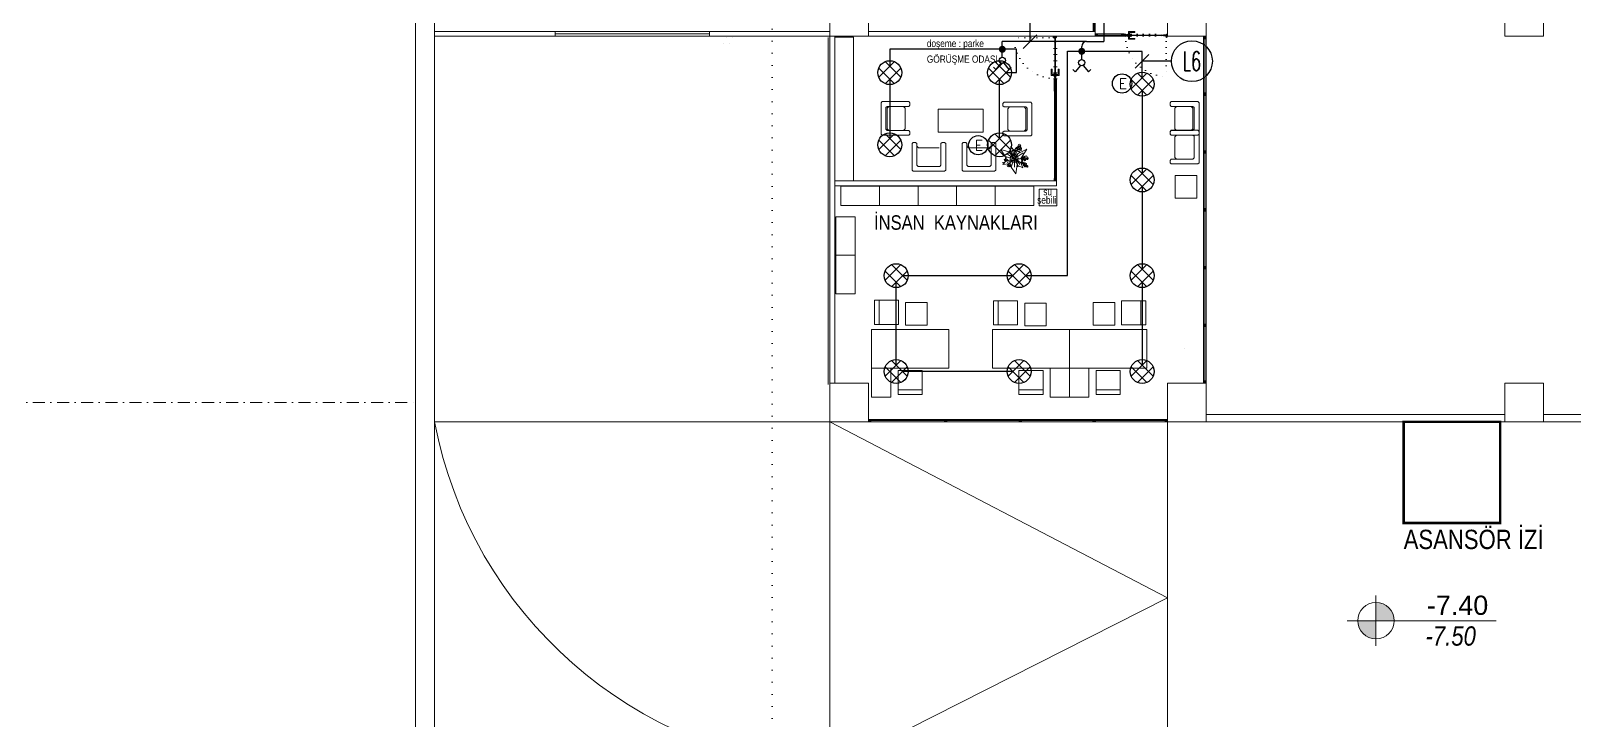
# Model space of a CAD drawing. Header units: metres. Extents: x -13316 to 152404, y -3899 to 30226.
# Drawn here: x 83522 to 86722, y 503 to 1931 of the extents above; entities that cross this region are included whole.
import ezdxf
from ezdxf.enums import TextEntityAlignment as Align

# ---------------------------------------------------------------- set-up
doc = ezdxf.new("R2010")
doc.units = ezdxf.units.M
doc.header["$LTSCALE"] = 100
doc.header["$MEASUREMENT"] = 0
doc.header["$PDMODE"] = 1
for name, pattern in [('DASHDOT', [1, 0.5, -0.25, 0, -0.25]), ('DASHDOT2', [0.5, 0.25, -0.125, 0, -0.125]), ('DOT2', [0.125, 0, -0.125]), ('DOT5', [0.75, 0, -0.75])]:
    doc.linetypes.add(name, pattern=pattern)
doc.layers.get('0').update_dxf_attribs({"color": 9, "lineweight": 9})
for name, color, linetype, lineweight in [('0 @ 1', 9, 'Continuous', 9), ('00', 9, 'Continuous', 9), ('01', 9, 'Continuous', 9), ('05', 9, 'Continuous', 9), ('06C', 9, 'Continuous', 9), ('06D', 9, 'Continuous', 9), ('07K', 9, 'Continuous', 9), ('10', 9, 'Continuous', 9), ('15', 9, 'Continuous', 9), ('20', 9, 'DOT2', 9), ('21', 9, 'Continuous', 9), ('21_mahal200', 9, 'Continuous', 9), ('24', 9, 'DASHDOT2', 9), ('E-2x26W GÖMME PL COMPACT FLUORESAN ARMATÜR', 7, 'Continuous', 30), ('E-ACİL AYDINLATMA KİTİ', 7, 'Continuous', 30), ('E-KABLO', 7, 'Continuous', 30), ('E-KOMÜTATÖR ANAHTAR', 7, 'Continuous', 30), ('E-LINYE', 7, 'Continuous', 30), ('KLNTR', 8, 'Continuous', 9)]:
    doc.layers.add(name, color=color, linetype=linetype, lineweight=lineweight)
doc.styles.add('Arial', font='arial.ttf', dxfattribs={"height": 2.5})
doc.styles.add('E-YAZI', font='txttw.shx')
doc.styles.add('MuuM_TEXT-ITALIC', font='ARIALNI.TTF')
doc.styles.add('MuuM_TEXT-STANDART', font='ARIALN.TTF')
pattern_1 = [(225, (-604.72494, -2171.82614), (-0.0883883476, 0.0883883476), []), (135, (-604.72494, -2171.82614), (0.0883883476, 0.0883883476), [])]

# ---------------------------------------------------------------- blocks, each defined once
blk = doc.blocks.new('100_2x26W GÖMME PL COMPACT FLUORESAN ARMATÜR')
at = {"layer": 'E-2x26W GÖMME PL COMPACT FLUORESAN ARMATÜR', "color": 7}
for p, q in [((-1.43, -0.6), (0.6, 1.43)), ((-1.43, 0.6), (0.6, -1.43)), ((-0.6, 1.43), (1.43, -0.6)), ((-0.6, -1.43), (1.43, 0.6))]:
    blk.add_line(p, q, dxfattribs=at)
at = {"layer": 'E-2x26W GÖMME PL COMPACT FLUORESAN ARMATÜR', "color": 4}
blk.add_circle((0, 0), 1.55, dxfattribs=at)
blk = doc.blocks.new('100_ACİL AYDINLATMA KİTİ')
at = {"layer": 'E-ACİL AYDINLATMA KİTİ', "color": 3}
blk.add_circle((0, 0), 1.25, dxfattribs=at)
at = {"layer": 'E-ACİL AYDINLATMA KİTİ', "color": 3, "style": 'E-YAZI'}
blk.add_text('E', height=1.34, dxfattribs=at).set_placement((-0.45, -0.69))
blk = doc.blocks.new('100_KOMÜTATÖR ANAHTAR')
at = {"layer": 'E-KOMÜTATÖR ANAHTAR', "color": 4}
for p, q in [((-1.7, 5.22), (-2.33, 4.62)), ((-0.37, 3.56), (-1.7, 5.22)), ((0.37, 3.56), (1.7, 5.22)), ((1.7, 5.22), (2.33, 4.62)), ((0, 2.05), (0, 0))]:
    blk.add_line(p, q, dxfattribs=at)
blk.add_circle((0, 2.86), 0.81, dxfattribs=at)
blk = doc.blocks.new('p-akslar_yeni')
at = {"layer": '24'}
blk.add_lwpolyline([(2164.8, -7735), (6415, -7735)], dxfattribs=at)
blk = doc.blocks.new('p-kolon_80x80')
blk.add_lwpolyline([(-40, -40), (40, -40), (40, 40), (-40, 40)], close=True)
blk = doc.blocks.new('1.Bod.Ara.Sitatik Elk')
at = {"layer": '01'}
blk.add_lwpolyline([(40, -8750), (0, -8750), (0, -2950), (40, -2950), (40, -8710), (40, -8710)], close=True, dxfattribs=at)
for p in [(900, -6990), (1600, -6990), (2300, -6990), (900, -7790), (1600, -7790), (2300, -7790)]:
    blk.add_blockref('p-kolon_80x80', p, dxfattribs=at)
blk = doc.blocks.new('prf-10x10')
blk.add_lwpolyline([(-5, -5), (5, -5), (5, 5), (-5, 5)], close=True)
at = {"color": 255}
blk.add_solid([(-5, -5), (5, -5), (-5, 5), (5, 5)], dxfattribs=at)
at = {"layer": '10'}
blk.add_point((0, 0), dxfattribs=at)
blk = doc.blocks.new('0_elevationtarget-p-bk')
h = blk.add_hatch(color=250)
h.paths.add_polyline_path([(1.88, 0, 0.414214), (0, 1.88), (0, 0)])
h.paths.add_polyline_path([(0, 0), (-1.88, 0, 0.414214), (0, -1.88)])
blk.add_line((0, -2.62), (0, 2.62))
blk.add_lwpolyline([(12.45, 0), (-3, 0)])
blk.add_circle((0, 0), 1.88)
at = {"style": 'Arial'}
blk.add_attdef('BITMISKOT', text='', height=2, dxfattribs=at).set_placement((4.5, 0), align=Align.BOTTOM_LEFT)
at = {"style": 'MuuM_TEXT-ITALIC'}
blk.add_attdef('FINISHINGFLOORLEVEL', text='', height=2, dxfattribs=at).set_placement((4.5, -0.59), align=Align.TOP_LEFT)
blk = doc.blocks.new('p-strahle-alüminyumdoğramaprofili')
at = {"layer": '10'}
h = blk.add_hatch(dxfattribs=at)
h.set_pattern_fill('NET', color=256, angle=315, style=0)
h.set_pattern_definition(pattern_1)
h.paths.add_polyline_path([(-4.6, 2.6), (-4.7, 2.6), (-4.7, 2.8), (-4.7, 2.8), (-4.7, 2.8), (-4.7, 2.9), (-5, 2.9), (-5, 2.8), (-4.9, 2.8), (-5, 2.6), (-5.1, 2.7), (-5.2, 2.3), (-5.1, 2.3), (-5.1, 2.3), (-5, 2.5, 0.2599), (-4.9, 2.3), (-4.7, 2.3, 0.382682)])
h.paths.add_polyline_path([(-4.9, 2.5), (-4.7, 2.5, -2.16717)], flags=16)
h = blk.add_hatch(dxfattribs=at)
h.set_pattern_fill('NET', color=256, angle=315, style=0)
h.set_pattern_definition(pattern_1)
h.paths.add_polyline_path([(-4.6, 0.9), (-4.7, 0.9), (-4.7, 0.8), (-4.7, 0.7), (-4.7, 0.7), (-4.7, 0.6), (-5, 0.6), (-5, 0.7), (-4.9, 0.7), (-5, 0.9), (-5.1, 0.9), (-5.2, 1.2), (-5.1, 1.2), (-5.1, 1.2), (-5, 1, -0.2599), (-4.9, 1.2), (-4.7, 1.2, -0.382682)])
h.paths.add_polyline_path([(-4.9, 1), (-4.7, 1, 2.16717)], flags=16)
h = blk.add_hatch(dxfattribs=at)
h.set_pattern_fill('NET', color=256, angle=315, style=0)
h.set_pattern_definition([(225, (-608.45214, -2173.53612), (-0.0883883476, 0.0883883476), []), (135, (-608.45214, -2173.53612), (0.0883883476, 0.0883883476), [])])
h.paths.add_polyline_path([(-3.5, 2.3), (-3.5, 2.6), (-4.5, 2.6), (-4.5, 2.3)])
h = blk.add_hatch(dxfattribs=at)
h.set_pattern_fill('NET', color=256, angle=315, style=0)
h.set_pattern_definition([(225, (-608.45214, -2180.04526), (-0.0883883476, 0.0883883476), []), (135, (-608.45214, -2180.04526), (0.0883883476, 0.0883883476), [])])
h.paths.add_polyline_path([(-3.5, 0.9), (-3.5, 1.2), (-4.5, 1.2), (-4.5, 0.9)])
h = blk.add_hatch(dxfattribs=at)
h.set_pattern_fill('NET', color=256, angle=315, style=0)
h.set_pattern_definition([(225, (-629.50454, -2177.58922), (-0.0883883476, 0.0883883476), []), (135, (-629.50454, -2177.58922), (0.0883883476, 0.0883883476), [])])
h.paths.add_polyline_path([(0, 0.7), (0, 1.7), (-0.2, 1.7), (-0.2, 0.7)])
for points in [[(-5.1, 2.7), (-5.2, 2.3)], [(-5.1, 0.9), (-5.2, 1.2)], [(-4.9, 3.6), (-4.9, 3.2), (-4.6, 3.2), (-4.6, 2.9), (-4.5, 2.9), (-4.6, 2.6), (-4.7, 2.6), (-4.7, 2.8), (-4.7, 2.8), (-4.7, 2.8), (-4.7, 3), (-5, 3), (-5, 2.8), (-4.9, 2.8), (-5, 2.6), (-5.1, 2.7), (-5.1, 3.8), (-0.1, 3.8)], [(-5, 2.5), (-5.1, 2.3), (-5.1, 2.3)], [(-5, 1), (-5.1, 1.2), (-5.1, 1.2)], [(-4.7, 2.9), (-5, 2.9)], [(-4.7, 0.6), (-5, 0.6)], [(-2.8, 0.2), (-2.7, 0.2), (-2.7, 0), (-4.9, 0), (-4.9, 0.2), (-4.6, 0.2), (-4.6, 0.7), (-2.7, 0.7)], [(-4.5, 2.9), (-4.5, 2.9), (-4.5, 2.3)], [(-4.5, 0.9), (-4.5, 0.9), (-4.5, 1.3)], [(-3.5, 2.3), (-3.5, 2.6)], [(-3.5, 1.3), (-3.5, 0.9)], [(-2.1, 0.9), (-2.1, 2.6)], [(-0.2, 0.7), (0, 0.7), (0, 1.7)], [(-0.2, 1.7), (0, 1.7)]]:
    blk.add_lwpolyline(points, dxfattribs=at)
for points in [[(-0.2, 2.7), (-0.2, 2.2), (0, 2.2), (0, 2.1), (-0.2, 2.1), (-0.2, 0.4), (0, 0.4), (0, 0), (-0.1, 0), (-0.1, -0.2), (-5.1, -0.2), (-5.1, 0.9), (-5, 0.9), (-4.9, 0.7), (-5, 0.7), (-5, 0.3), (-4.7, 0.3), (-4.7, 0.9), (-4.6, 0.9), (-4.5, 0.9), (-1.3, 0.9), (-1.2, 1.2), (-0.9, 1.2), (-0.9, 0.6), (-0.6, 0.6), (-0.6, 2.7)], [(-2, 0.8), (-1.4, 0.8), (-1.4, 0.1), (-1.3, 0), (-1.3, 0), (-2.1, 0), (-2.1, 0.1), (-2, 0.2)]]:
    blk.add_lwpolyline(points, close=True, dxfattribs=at)
for points in [[(-0.6, 3.3), (-0.6, 3.6), (-4.9, 3.6), (-4.9, 3.6, 0.561743), (-5, 3.7, 0.595966), (-4.9, 3.6, -2.204878)], [(-4.7, 2.5), (-4.9, 2.5, 1)], [(-4.7, 1), (-4.9, 1, -1)], [(-4.6, 2.9), (-4.5, 3.4, -0.833203), (-4.2, 3.4, -0.447088)], [(-4.5, 2.6), (-1.2, 2.6, -0.414214), (-0.9, 2.2), (-0.9, 1.2)], [(-4.2, 3.4), (-4.2, 3, 0.414214), (-4.1, 2.9), (-0.8, 2.9), (-0.8, 3.6)], [(-2.7, 0.7), (-2.7, 0.3), (-2.8, 0.3, 1), (-2.8, 0.2, -1)], [(-0.1, 3.8), (-0.1, 3.6), (-0.5, 3.6), (-0.5, 3.1, -1), (-0.7, 3.1)], [(-0.7, 3.1, -0.305404), (-0.6, 3.3, -5.773092)]]:
    blk.add_lwpolyline(points, format="xyb", dxfattribs=at)
for centre, radius, start, end in [((-4.7, 2.5), 0.253, 168.6676, 234.1258), ((-4.7, 1.1), 0.253, 125.8742, 191.3324), ((-4.8, 2.4), 0.125, 139.5402, 40.4598), ((-4.8, 1.1), 0.125, 319.5402, 220.4598), ((-4.8, 2.5), 0.273, 305.9738, 36.4289), ((-4.8, 1), 0.273, 323.5711, 54.0262)]:
    blk.add_arc(centre, radius, start, end, dxfattribs=at)
blk = doc.blocks.new('*U737')
at = {"layer": '06D'}
for points in [[(5, 4), (535, 4)], [(5, 0), (535, 0)]]:
    blk.add_lwpolyline(points, dxfattribs=at)
at = {"layer": '15'}
for points in [[(2, 2.5), (538, 2.5)], [(538, 1.5), (2, 1.5)]]:
    blk.add_lwpolyline(points, dxfattribs=at)
at = {"layer": '0 @ 1', "linetype": 'Continuous', "xscale": -1}
blk.add_blockref('p-strahle-alüminyumdoğramaprofili', (-0.1, 0.2), dxfattribs=at)
at = {"layer": '0 @ 1', "linetype": 'Continuous'}
blk.add_blockref('p-strahle-alüminyumdoğramaprofili', (540.1, 0.2), dxfattribs=at)
blk = doc.blocks.new('g-kapı kolu-p')
for points in [[(-5, 0.5), (5, 0.5), (5, 1.5), (-5, 1.5)], [(-2.7, 1.5), (2.7, 1.5), (2.7, 2.4), (-2.7, 2.4)], [(-5, -1.5), (5, -1.5), (5, -0.5), (-5, -0.5)], [(-2.7, -1.5), (2.7, -1.5), (2.7, -2.4), (-2.7, -2.4)]]:
    blk.add_lwpolyline(points, close=True)
for points in [[(11.8, 8.2), (-1, 8.2), (-1, 2.4), (0.9, 2.4), (0.9, 6.3), (11.8, 6.3), (11.8, 8.2)], [(11.8, -8.2), (-1, -8.2), (-1, -2.4), (0.9, -2.4), (0.9, -6.3), (11.8, -6.3), (11.8, -8.2)]]:
    blk.add_lwpolyline(points)
blk = doc.blocks.new('k-cambölme-kapı-p')
at = {"layer": '10'}
h = blk.add_hatch(dxfattribs=at)
h.set_pattern_fill('NET', color=256, angle=135, style=0)
h.set_pattern_definition([(135, (3753.7029, 560.85184), (-0.0883883476, -0.0883883476), []), (225, (3753.7029, 560.85184), (0.0883883476, -0.0883883476), [])])
h.paths.add_polyline_path([(2.1, -0.1), (2.1, 0), (2.1, 0), (2, 0.1), (2, 0.1), (2, 0.1), (2, 0.1), (2, -0.3), (1.9, -0.3), (1.9, -0.4), (1.9, -0.5), (1.7, -0.5), (1.8, -0.3), (1.7, -0.3), (1.5, -0.5), (1.4, -0.5), (1.6, -0.3), (1.6, -0.3), (1.5, -0.3), (1.3, -0.4), (1.3, -0.4), (1.3, -0.5), (1.3, -0.5), (1.3, -0.6), (1.3, -0.3), (1.3, -0.3), (1.2, -0.3), (1.2, -0.5), (1.2, -0.6), (1.2, -0.6), (1.3, -0.6), (3.5, -0.6), (3.5, -0.6), (3.4, -0.4), (3.4, -0.3), (3.4, -0.2), (3.4, -0.2), (3.4, -0.2), (2.7, -0.2), (2.7, -0.2), (2.9, -0.2, -1), (2.9, -0.2)])
h.paths.add_polyline_path([(2, -0.2), (2.1, -0.2), (2.1, -0.2), (2.1, -0.2), (2.1, -0.3), (2.9, -0.3), (2.9, -0.3), (2.6, -0.3), (2.5, -0.3), (2.5, -0.3), (2.5, -0.3), (2.5, -0.3), (2.5, -0.3), (2.4, -0.3), (2.4, -0.3), (2.1, -0.3), (2, -0.1), (2, -0.1), (2, -0.1)], flags=16)
h.paths.add_polyline_path([(2.4, -0.3), (2.5, -0.5), (2.1, -0.5), (2.1, -0.3)], flags=16)
h.paths.add_polyline_path([(2.6, -0.3), (2.9, -0.3), (2.9, -0.3), (3.3, -0.3, 0.166992), (3.3, -0.5), (2.7, -0.5), (2.6, -0.4)], flags=16)
h.paths.add_polyline_path([(3, -0.2), (3, -0.2), (3.3, -0.2, 0.10606), (3.3, -0.3), (3, -0.3)], flags=16)
h = blk.add_hatch(dxfattribs=at)
h.set_pattern_fill('NET', color=256, angle=135, style=0)
h.set_pattern_definition([(45, (474.94443, 2280.71206), (0.0883883476, -0.0883883476), []), (315, (474.94443, 2280.71206), (-0.0883883476, -0.0883883476), [])])
h.paths.add_polyline_path([(87.3, -0.2), (87.3, -0.2), (87.1, -0.2, 1), (87.1, -0.2), (87.9, -0.2), (87.9, 0), (87.9, 0), (88, 0.1), (88, 0.1), (88, 0.1), (88, -0.3), (88.1, -0.3), (88.1, -0.4), (88.1, -0.5), (88.3, -0.5), (88.2, -0.3), (88.3, -0.3), (88.5, -0.5), (88.6, -0.5), (88.4, -0.3), (88.4, -0.3), (88.5, -0.3), (88.7, -0.4), (88.7, -0.4), (88.7, -0.5), (88.7, -0.5), (88.7, -0.6), (88.7, -0.3), (88.7, -0.3), (88.8, -0.3), (88.8, -0.5), (88.8, -0.6), (88.8, -0.6), (88.7, -0.6), (86.5, -0.6), (86.5, -0.6), (86.6, -0.4), (86.6, -0.3), (86.6, -0.2), (86.6, -0.2), (86.6, -0.2)])
h.paths.add_polyline_path([(87.3, -0.5), (87.4, -0.4), (87.4, -0.3), (87.1, -0.3), (87.1, -0.3), (87, -0.3), (87, -0.3), (87, -0.2), (87, -0.2), (86.7, -0.2, -0.292264), (86.7, -0.5)], flags=16)
h.paths.add_polyline_path([(87.5, -0.5), (87.6, -0.5), (87.5, -0.4)], flags=16)
h.paths.add_polyline_path([(87.6, -0.4), (87.7, -0.5), (87.9, -0.5), (87.9, -0.3), (87.6, -0.3)], flags=16)
h.paths.add_polyline_path([(87.6, -0.5), (87.7, -0.6), (87.7, -0.5)], flags=16)
for points in [[(2, -0.3), (2, 2.1), (2.1, 2.1), (2.1, 2.3, 0.414214), (1.9, 2.4), (0.1, 2.4, 0.414214), (0, 2.4), (0, -2.4, 0.414214), (0.1, -2.4), (2.1, -2.4), (2.1, -2.3), (2.1, -2.2), (2.1, -2.2), (2.1, -2.2), (2.1, -2.2), (2.1, -2.2), (2.1, -0.9)], [(88, -0.3), (88, 2.1), (87.9, 2.1), (87.9, 2.3, -0.414214), (88.1, 2.4), (89.9, 2.4, -0.414214), (90, 2.4), (90, -2.4, -0.414214), (89.9, -2.4), (87.9, -2.4), (87.9, -2.3), (87.9, -2.2), (87.9, -2.2), (87.9, -2.2), (87.9, -2.2), (87.9, -2.2), (87.9, -0.9)], [(1.5, -0.3), (1.3, -0.4), (1.3, -0.4), (1.3, -0.5), (1.3, -0.5), (1.3, -0.6), (1.3, -0.3), (1.3, -0.3), (1.2, -0.3), (1.2, -0.5), (1.2, -0.6), (1.2, -0.6), (1.3, -0.6), (3.5, -0.6), (3.5, -0.6), (3.4, -0.4), (3.4, -0.3), (3.4, -0.2), (3.4, -0.2), (3.4, -0.2), (2.7, -0.2), (2.7, -0.2), (2.9, -0.2, -1), (2.9, -0.2, -1)], [(88.5, -0.3), (88.7, -0.4), (88.7, -0.4), (88.7, -0.5), (88.7, -0.5), (88.7, -0.6), (88.7, -0.3), (88.7, -0.3), (88.8, -0.3), (88.8, -0.5), (88.8, -0.6), (88.8, -0.6), (88.7, -0.6), (86.5, -0.6), (86.5, -0.6), (86.6, -0.4), (86.6, -0.3), (86.6, -0.2), (86.6, -0.2), (86.6, -0.2), (87.3, -0.2), (87.3, -0.2), (87.1, -0.2, 1), (87.1, -0.2, 1)], [(86.7, -0.5), (87.3, -0.5), (87.4, -0.4), (87.4, -0.3), (87.1, -0.3), (87.1, -0.3), (87, -0.3), (87, -0.3), (87, -0.2), (87, -0.2), (86.7, -0.2, 1)]]:
    blk.add_lwpolyline(points, format="xyb", dxfattribs=at)
at = {"layer": '10', "linetype": 'DASHDOT', "ltscale": 0.05}
for points in [[(3.2, 3.6), (0.2, 3.6)], [(1.7, 2.1), (1.7, 4.9)], [(6.1, 1.4), (6.1, -0.5)]]:
    blk.add_lwpolyline(points, dxfattribs=at)
at = {"layer": '10'}
for points in [[(1.8, 2.3), (0.2, 2.3), (0.2, 2), (0.4, 2), (0.4, 1.9), (0.2, 1.9), (0.2, 1.2), (0.4, 1.2), (0.4, -0.4), (0.2, -0.4), (0.2, -1.2), (0.4, -1.2), (0.4, -1.4), (0.2, -1.4), (0.2, -2.2), (1.8, -2.2), (1.8, -1.7), (1.6, -1.7), (1.6, -1.6), (1.8, -1.6), (1.8, -1.4), (1.6, -1.4), (1.6, -1.2), (1.7, -1.2), (1.7, -0.8), (1.1, -0.8), (1.1, -0.1), (1.5, -0.1), (1.5, 1.9), (1.6, 2), (1.8, 2), (1.8, 2.3)], [(0.7, 3.6), (0.7, 2.4)], [(0.7, 2.3), (0.7, -0.2), (1.1, -0.2)], [(1.1, 2.4), (1.1, 2.9)], [(1.1, -0.1), (1.1, 2.3)], [(1.5, 1.9), (1.1, 1.9)], [(1.2, 1.9), (1.2, -0.1)], [(2.9, -0.2), (2.1, -0.1), (2.1, 0), (2.1, 0), (2, 0.1), (2, 0.1), (2, 0.1), (2, 0.1)], [(3.8, 0.9), (2.6, 3.2)], [(4.1, 1.3), (2.7, 4)], [(8.1, 0.9), (8.1, 1.3), (4.1, 1.3)], [(5.3, 0.9), (5.3, -0.2)], [(5.5, 1.3), (5.8, 1), (5.8, 0.9)], [(5.6, 0.9), (5.6, -0.2)], [(6.8, 1.3), (6.5, 1), (6.5, 0.9)], [(6.7, 0.9), (6.7, -0.2)], [(7, 0.9), (7, -0.2)], [(87.1, -0.2), (87.9, -0.2), (87.9, 0), (87.9, 0), (88, 0.1), (88, 0.1), (88, 0.1)], [(88.2, 2.3), (89.8, 2.3), (89.8, 2), (89.6, 2), (89.6, 1.9), (89.8, 1.9), (89.8, 1.2), (89.6, 1.2), (89.6, -0.4), (89.8, -0.4), (89.8, -1.2), (89.6, -1.2), (89.6, -1.4), (89.8, -1.4), (89.8, -2.2), (88.2, -2.2), (88.2, -1.7), (88.4, -1.7), (88.4, -1.6), (88.2, -1.6), (88.2, -1.4), (88.4, -1.4), (88.4, -1.2), (88.3, -1.2), (88.3, -0.8), (88.9, -0.8), (88.9, -0.1), (88.5, -0.1), (88.5, 1.9), (88.4, 2), (88.2, 2), (88.2, 2.3)], [(2.1, -0.9), (3.6, -0.9), (3.6, -0.6), (1.2, -0.6), (1.2, -0.3), (2, -0.3)], [(1.6, -0.3), (1.6, -0.3), (1.4, -0.5), (1.5, -0.5), (1.7, -0.3)], [(1.8, -0.3), (1.7, -0.5), (1.9, -0.5), (1.9, -0.4), (1.9, -0.3)], [(3.3, -0.5), (2.7, -0.5), (2.6, -0.4), (2.6, -0.3), (2.9, -0.3), (2.9, -0.3)], [(3.3, -0.3), (3.3, -0.3), (2.9, -0.3)], [(3, -0.3), (3, -0.2), (3, -0.2), (3.3, -0.2)], [(3, -0.3), (3.3, -0.3), (3.3, -0.3)], [(4.1, -0.2), (4.1, -0.5), (8.1, -0.5)], [(8.1, -0.5), (8.1, -0.2)], [(87.9, -0.9), (86.4, -0.9), (86.4, -0.6), (88.8, -0.6), (88.8, -0.3), (88, -0.3)], [(87.6, -0.5), (87.5, -0.4), (87.5, -0.5), (87.6, -0.5)], [(88.2, -0.3), (88.3, -0.5), (88.1, -0.5), (88.1, -0.4), (88.1, -0.3)], [(88.4, -0.3), (88.4, -0.3), (88.6, -0.5), (88.5, -0.5), (88.3, -0.3)]]:
    blk.add_lwpolyline(points, dxfattribs=at)
for points in [[(2, -0.1), (2, -0.1), (2, -0.2), (2.1, -0.2), (2.1, -0.2), (2.1, -0.2), (2.1, -0.3), (2.9, -0.3), (2.9, -0.3), (2.6, -0.3), (2.5, -0.3), (2.5, -0.3), (2.5, -0.3), (2.5, -0.3), (2.5, -0.3), (2.4, -0.3), (2.4, -0.3), (2.1, -0.3), (2, -0.1)], [(2.1, -0.5), (2.1, -0.3), (2.4, -0.3), (2.5, -0.5), (2.5, -0.5)], [(87.9, -0.5), (87.9, -0.3), (87.6, -0.3), (87.6, -0.4), (87.7, -0.5)], [(87.6, -0.5), (87.7, -0.5), (87.7, -0.6)]]:
    blk.add_lwpolyline(points, close=True, dxfattribs=at)
blk.add_circle((1.7, 3.7), 1.02, dxfattribs=at)
for centre, start, end in [((3.6, -0.4), 148.8979, 173.1144), ((3.6, -0.4), 176.143, 214.0649), ((86.4, -0.4), 325.9351, 31.1021)]:
    blk.add_arc(centre, 0.322, start, end, dxfattribs=at)
at = {"layer": '15', "linetype": 'DOT2'}
blk.add_lwpolyline([(2.5, 0.4), (2.5, 85.4)], dxfattribs=at)
at = {"layer": '15'}
blk.add_lwpolyline([(2.6, 0.9), (87.4, 0.9), (87.5, 0.8), (87.5, -0.1), (87.4, -0.2), (2.6, -0.2), (2.6, -0.2), (2.5, -0.1), (2.5, 0.8), (2.6, 0.9)], dxfattribs=at)
at = {"layer": '15', "linetype": 'DOT2'}
blk.add_arc((2.5, 0.4), 85, 0, 90, dxfattribs=at)
at = {"layer": '20'}
for p, q in [((87.9, 2.4), (2.1, 2.4)), ((87.9, 2.1), (2.1, 2.1)), ((87.9, -2.2), (2.1, -2.2)), ((87.9, -2.4), (2.1, -2.4))]:
    blk.add_line(p, q, dxfattribs=at)
at = {"layer": '06C', "xscale": -1}
blk.add_blockref('g-kapı kolu-p', (79.6, 0.4), dxfattribs=at)
blk = doc.blocks.new('p-dog-ser-720')
at = {"layer": '06D'}
for points in [[(0, 0), (0, 715)], [(5, 0), (5, 715)]]:
    blk.add_lwpolyline(points, dxfattribs=at)
at = {"layer": '15'}
blk.add_lwpolyline([(2.5, 0), (2.5, 715)], dxfattribs=at)
at = {"layer": '10', "xscale": 0.5, "yscale": 0.5, "rotation": 180}
for p in [(2.5, 717.5), (2.5, 600), (2.5, 480), (2.5, 360), (2.5, 240), (2.5, 120), (2.5, 2.5)]:
    blk.add_blockref('prf-10x10', p, dxfattribs=at)
blk = doc.blocks.new('p-sandalye-03')
for points in [[(-5, -25.1), (-5, 24.9), (-55, 24.9), (-55, -25.1), (-5, -25.1)], [(-55, 24.9), (-45, 24.9), (-45, -25.1), (-55, -25.1)]]:
    blk.add_lwpolyline(points)
blk.add_point((0, -0.1))
blk = doc.blocks.new('m-calisma unitesi 02')
at = {"ltscale": 0.5}
blk.add_lwpolyline([(-160, 140), (-160, 80), (-120, 80), (-120, 140)], close=True, dxfattribs=at)
blk.add_lwpolyline([(0, 80), (0, 0), (-160, 0), (-160, 80)], close=True)
at = {"linetype": 'DOT5'}
blk.add_lwpolyline([(-160, 80), (-160, 80)], dxfattribs=at)
at = {"rotation": 270}
blk.add_blockref('p-sandalye-03', (-80, 80), dxfattribs=at)
blk = doc.blocks.new('gr-p-birim')
blk.add_lwpolyline([(-0.5, -0.5), (0.5, -0.5), (0.5, 0.5), (-0.5, 0.5)], close=True)
blk = doc.blocks.new('1.Bod.Ara.Mimari Elk')
at = {"color": 2}
blk.add_line((290, -7030), (290, -7020), dxfattribs=at)
at = {"color": 4}
for p, q in [((610, -7025), (290, -7025)), ((610, -7030), (610, -7020))]:
    blk.add_line(p, q, dxfattribs=at)
for p, q in [((1415, -7025), (1410, -7025)), ((1410, -7030), (1415, -7030)), ((1415, -7030), (1415, -7025)), ((1469.92, -7025), (1464.92, -7025)), ((1464.92, -7025), (1464.92, -7030)), ((1464.92, -7030), (1469.92, -7030)), ((1324.86, -7120.56), (1324.86, -7125.56)), ((1329.86, -7125.56), (1329.86, -7120.56)), ((1330, -7152.46), (1330, -7147.46)), ((1330, -7147.5), (1330, -7152.5)), ((1330, -7325.02), (1325, -7325.02)), ((1325, -7325.02), (1325, -7330.02)), ((1330, -7330.02), (1330, -7325.02)), ((1325, -7330.02), (1330, -7330.02)), ((877.19, -7830), (40, -7830))]:
    blk.add_line(p, q)
for points in [[(870, -7031.51), (908.7, -7031.51), (908.7, -7330.02), (870, -7330.02)], [(1576.36, -7319.02), (1621.22, -7319.02), (1621.22, -7365.98), (1576.36, -7365.98)], [(1293.95, -7347.24), (1330.28, -7347.24), (1330.28, -7381.69), (1293.95, -7381.69)], [(1017.02, -7582.7), (1061.88, -7582.7), (1061.88, -7629.65), (1017.02, -7629.65)], [(1263.88, -7583.76), (1308.74, -7583.76), (1308.74, -7630.72), (1263.88, -7630.72)], [(1405.93, -7582.7), (1450.79, -7582.7), (1450.79, -7629.65), (1405.93, -7629.65)]]:
    blk.add_lwpolyline(points, close=True)
at = {"linetype": 'DOT5'}
blk.add_lwpolyline([(1595.41, -7677.81), (1595.41, -7677.81)], dxfattribs=at)
at = {"color": 255}
for points in [[(1415, -7030), (1415, -7025), (1410, -7030), (1410, -7025)], [(1469.92, -7030), (1469.92, -7025), (1464.92, -7030), (1464.92, -7025)], [(1329.86, -7120.56), (1324.86, -7120.56), (1329.86, -7125.56), (1324.86, -7125.56)], [(1330, -7325.02), (1325, -7325.02), (1330, -7330.02), (1325, -7330.02)]]:
    blk.add_solid(points, dxfattribs=at)
at = {"layer": '00'}
for p, q in [((860, -7020), (40, -7020)), ((860, -7030), (40, -7030)), ((646.25, -7032.5), (646.25, -7032.5)), ((658.75, -7032.5), (658.75, -7032.5)), ((860, -7750), (860, -7030)), ((860, -7030), (870, -7030)), ((870, -7030), (870, -7480)), ((640, -7045), (640, -7045)), ((652.5, -7045), (652.5, -7045)), ((870, -7330.02), (1330, -7330.02)), ((1330, -7340.02), (870, -7340.02)), ((1330, -7330.02), (1330, -7340.02)), ((870, -7480), (870, -7750)), ((870, -7750), (860, -7750))]:
    blk.add_line(p, q, dxfattribs=at)
for points in [[(940, -7030), (1410, -7030), (1410, -7020), (940, -7020)], [(1640, -7815), (2260, -7815), (2260, -7830), (1640, -7830)], [(2340, -7815), (2960, -7815), (2960, -7830), (2340, -7830)]]:
    blk.add_lwpolyline(points, close=True, dxfattribs=at)
at = {"layer": '05'}
for p, q in [((978.39, -7178.96), (981.92, -7175.43)), ((978.39, -7178.96), (978.39, -7221.89)), ((1015.89, -7178.96), (1012.35, -7175.43)), ((1015.89, -7178.96), (1015.89, -7221.89)), ((1228.82, -7180.22), (1232.36, -7176.68)), ((1228.82, -7180.22), (1228.82, -7223.15)), ((1266.32, -7180.22), (1262.79, -7176.68)), ((1266.32, -7180.22), (1266.32, -7223.15)), ((1575.52, -7178.96), (1579.05, -7175.43)), ((1575.52, -7178.96), (1575.52, -7221.89)), ((1613.02, -7178.96), (1609.48, -7175.43)), ((1613.02, -7178.96), (1613.02, -7221.89)), ((978.39, -7221.89), (981.92, -7225.43)), ((1015.89, -7221.89), (1012.35, -7225.43)), ((1228.82, -7223.15), (1232.36, -7226.68)), ((1266.32, -7223.15), (1262.79, -7226.68)), ((1575.52, -7221.89), (1579.05, -7225.43)), ((1613.02, -7221.89), (1609.48, -7225.43)), ((1043.74, -7261.18), (1040.2, -7257.65)), ((1043.74, -7261.18), (1086.66, -7261.18)), ((1147.61, -7261.18), (1144.07, -7257.65)), ((1147.61, -7261.18), (1190.54, -7261.18)), ((1190.54, -7261.18), (1194.07, -7257.65)), ((1575.52, -7238.48), (1579.05, -7234.94)), ((1575.52, -7238.48), (1575.52, -7281.41)), ((1575.52, -7281.41), (1579.05, -7284.94))]:
    blk.add_line(p, q, dxfattribs=at)
for points in [[(1025.89, -7232.93), (1023.39, -7235.43), (968.39, -7235.43), (965.89, -7232.93), (965.89, -7167.93), (968.39, -7165.43), (1023.39, -7165.43), (1025.89, -7167.93), (1025.89, -7172.93), (1023.39, -7175.43), (978.39, -7175.43), (975.89, -7177.93), (975.89, -7222.93), (978.39, -7225.43), (1023.39, -7225.43), (1025.89, -7227.93)], [(1565.52, -7232.93), (1568.02, -7235.43), (1623.02, -7235.43), (1625.52, -7232.93), (1625.52, -7167.93), (1623.02, -7165.43), (1568.02, -7165.43), (1565.52, -7167.93), (1565.52, -7172.93), (1568.02, -7175.43), (1613.02, -7175.43), (1615.52, -7177.93), (1615.52, -7222.93), (1613.02, -7225.43), (1568.02, -7225.43), (1565.52, -7227.93)], [(1084.53, -7181.24), (1177.77, -7181.24), (1177.77, -7228.86), (1084.53, -7228.86)], [(1218.82, -7234.18), (1221.32, -7236.68), (1276.32, -7236.68), (1278.82, -7234.18), (1278.82, -7169.18), (1276.32, -7166.68), (1221.32, -7166.68), (1218.82, -7169.18), (1218.82, -7174.18), (1221.32, -7176.68), (1266.32, -7176.68), (1268.82, -7179.18), (1268.82, -7224.18), (1266.32, -7226.68), (1221.32, -7226.68), (1218.82, -7229.18)], [(1565.52, -7292.44), (1568.02, -7294.94), (1623.02, -7294.94), (1625.52, -7292.44), (1625.52, -7227.44), (1623.02, -7224.94), (1568.02, -7224.94), (1565.52, -7227.44), (1565.52, -7232.44), (1568.02, -7234.94), (1613.02, -7234.94), (1615.52, -7237.44), (1615.52, -7282.44), (1613.02, -7284.94), (1568.02, -7284.94), (1565.52, -7287.44)], [(1097.7, -7250.15), (1100.2, -7252.65), (1100.2, -7307.65), (1097.7, -7310.15), (1032.7, -7310.15), (1030.2, -7307.65), (1030.2, -7252.65), (1032.7, -7250.15), (1037.7, -7250.15), (1040.2, -7252.65), (1040.2, -7297.65), (1042.7, -7300.15), (1087.7, -7300.15), (1090.2, -7297.65), (1090.2, -7252.65), (1092.7, -7250.15)], [(1201.57, -7250.15), (1204.07, -7252.65), (1204.07, -7307.65), (1201.57, -7310.15), (1136.57, -7310.15), (1134.07, -7307.65), (1134.07, -7252.65), (1136.57, -7250.15), (1141.57, -7250.15), (1144.07, -7252.65), (1144.07, -7297.65), (1146.57, -7300.15), (1191.57, -7300.15), (1194.07, -7297.65), (1194.07, -7252.65), (1196.57, -7250.15)]]:
    blk.add_lwpolyline(points, close=True, dxfattribs=at)
at = {"layer": '06C'}
for points in [[(1410, -7825), (1560, -7825)], [(1410, -7830), (1560, -7830)]]:
    blk.add_lwpolyline(points, dxfattribs=at)
at = {"layer": '06D'}
for p, q in [((1464.92, -7025), (1415, -7025)), ((1464.92, -7030), (1415, -7030)), ((1324.86, -7125.56), (1324.86, -7143.52)), ((1329.86, -7125.56), (1329.86, -7143.52))]:
    blk.add_line(p, q, dxfattribs=at)
for points in [[(856.25, -7032.5), (856.25, -7752.5)], [(1325.86, -7131), (1325.86, -7319.64)], [(1329.86, -7131), (1329.86, -7319.65)], [(40, -7830), (877.19, -7830)], [(860, -7830), (860, -8550)], [(940, -7825), (1555, -7825)], [(940, -7830), (1555, -7830)]]:
    blk.add_lwpolyline(points, dxfattribs=at)
blk.add_lwpolyline([(940, -8550), (1560, -8550), (1560, -7830), (860, -7830), (1560, -8195), (860, -8550, -0.3441949), (40, -7830), (860, -7830)], format="xyb", dxfattribs=at)
at = {"layer": '10'}
for p in [(1412.5, -7028.43), (1467.42, -7028.43), (1328.43, -7327.52)]:
    blk.add_point(p, dxfattribs=at)
at = {"layer": '15'}
for points in [[(1415, -7027.5), (1464.92, -7027.5)], [(1327.36, -7143.52), (1327.36, -7125.56)], [(1327.37, -7322.64), (1327.37, -7128.01)], [(1328.37, -7128.01), (1328.37, -7322.64)], [(940, -7827.5), (1555, -7827.5)]]:
    blk.add_lwpolyline(points, dxfattribs=at)
at = {"layer": '20', "ltscale": 2}
blk.add_line((740, -6990), (740, -8750), dxfattribs=at)
at = {"layer": '20', "ltscale": 2, "const_width": 5}
blk.add_lwpolyline([(2050, -8040), (2250, -8040), (2250, -7830), (2050, -7830)], close=True, dxfattribs=at)
at = {"layer": 'KLNTR', "color": 74}
for p, q in [((1242.71, -7279.5), (1252.01, -7258.57)), ((1252.01, -7258.57), (1252.01, -7258.82)), ((1242.39, -7283.49), (1217.31, -7292.75)), ((1242.58, -7283.95), (1226.2, -7273.33)), ((1239.66, -7287.33), (1227.5, -7291.98)), ((1243.13, -7279.45), (1238.36, -7267.34)), ((1242.39, -7283.95), (1261.04, -7271.79)), ((1242.39, -7283.72), (1242.39, -7283.72)), ((1242.39, -7283.72), (1267.42, -7299.4)), ((1242.58, -7301.6), (1242.58, -7283.95)), ((1246.26, -7285.21), (1253.85, -7295.78)), ((1246.39, -7285.35), (1266.53, -7281.89))]:
    blk.add_line(p, q, dxfattribs=at)
for points in [[(1242.66, -7279.12), (1234.37, -7269.55), (1235.31, -7258.31), (1242.09, -7267.33), (1243.21, -7279.12)], [(1241.71, -7283.95), (1223.25, -7279.51), (1214.6, -7264.96), (1230.74, -7270.06), (1242.39, -7283.49)], [(1239.09, -7287.21), (1226.44, -7287.54), (1218.78, -7295.83), (1230.01, -7294.74), (1239.47, -7287.61)], [(1242.39, -7283.49), (1236.01, -7301.6), (1245.33, -7315.03), (1248.09, -7295.84), (1242.82, -7284.14)], [(1242.82, -7284.14), (1255.82, -7283.72), (1268.09, -7264.3), (1250.55, -7272.91), (1242.14, -7283.49)], [(1246.29, -7285.78), (1249.83, -7297.94), (1259.8, -7303.24), (1255.89, -7292.65), (1246.58, -7285.32)]]:
    blk.add_lwpolyline(points, dxfattribs=at)
for centre, radius in [((1246.58, -7264.25), 2.6), ((1247.36, -7261.93), 1.83), ((1250.2, -7259.86), 1.65), ((1251.23, -7263.48), 1.63), ((1252.55, -7256.11), 2.5), ((1252.52, -7260.89), 1.83), ((1254.33, -7258.05), 1.57), ((1255.88, -7262.44), 1.57), ((1222.72, -7286.61), 1.42), ((1227.45, -7287.16), 1.56), ((1232.55, -7296.11), 2.5), ((1242.14, -7283.72), 8.26), ((1240.55, -7272.26), 5.53), ((1255.62, -7265.28), 1.55), ((1258.66, -7285.67), 1.91), ((1259.44, -7292.05), 1.23), ((1261.81, -7280), 1.6), ((1262.44, -7283.78), 1.6), ((1263.55, -7293.98), 1.71), ((1264.33, -7286.93), 1.57), ((1265.27, -7284.72), 1.57), ((1266.2, -7294.95), 1.74), ((1266.85, -7280.63), 2.29), ((1269.74, -7283.43), 1.57), ((1270.06, -7285), 0.704), ((1230.05, -7298.61), 2.5), ((1232.55, -7298.61), 2.5), ((1261.86, -7296.16), 1.23), ((1262.58, -7297.85), 1.23), ((1264.51, -7299.78), 1.3), ((1267.89, -7299.05), 1.76), ((1269.47, -7299.99), 1.3)]:
    blk.add_circle(centre, radius, dxfattribs=at)
for radius, start, end in [(18.08, 167.50151, 197.62704), (16.83, 167.579, 195.17742), (18.08, 114.81384, 130.42391), (16.83, 117.26346, 129.78385), (18.08, 45.52014, 94.08473), (16.83, 47.02327, 91.29323), (16.83, 325.88348, 14.34002), (18.08, 323.09198, 17.97467), (18.08, 218.35616, 251.07419), (16.83, 221.14765, 251.10952), (18.08, 286.70058, 302.36287), (16.83, 288.68911, 299.91324)]:
    blk.add_arc((1242.14, -7283.72), radius, start, end, dxfattribs=at)
at = {"linetype": 'Continuous', "rotation": 270}
blk.add_blockref('*U737', (1406, -6480.01), dxfattribs=at)
blk.add_blockref('p-dog-ser-720', (1635, -7750))
at = {"layer": '0 @ 1', "linetype": 'Continuous', "xscale": -1, "rotation": 270}
blk.add_blockref('p-strahle-alüminyumdoğramaprofili', (1326.1, -7125.93), dxfattribs=at)
at = {"layer": '0 @ 1', "linetype": 'Continuous', "rotation": 270}
blk.add_blockref('p-strahle-alüminyumdoğramaprofili', (1326.1, -7324.72), dxfattribs=at)
at = {"layer": '05', "xscale": 40, "yscale": 80, "rotation": 89.99999999999999}
for p in [(922.82, -7360.88), (1002.82, -7360.88), (1082.82, -7360.88), (1162.82, -7360.88), (1242.82, -7360.88)]:
    blk.add_blockref('gr-p-birim', p, dxfattribs=at)
at = {"layer": '05', "xscale": 40, "yscale": 80}
for p in [(892.48, -7444.37), (892.48, -7524.37)]:
    blk.add_blockref('gr-p-birim', p, dxfattribs=at)
at = {"layer": '05', "xscale": -1, "rotation": 180}
for name, p in [('p-sandalye-03', (1007.15, -7602.94)), ('p-sandalye-03', (1254.01, -7604.01)), ('m-calisma unitesi 02', (1106.39, -7638.53)), ('m-calisma unitesi 02', (1516.94, -7638.53))]:
    blk.add_blockref(name, p, dxfattribs=at)
at = {"layer": '05'}
for name, p, rotation in [('p-sandalye-03', (1459.88, -7604.01), 179.9999999999999), ('m-calisma unitesi 02', (1196.94, -7638.53), 180)]:
    blk.add_blockref(name, p, dxfattribs=dict(at, rotation=rotation))
at = {"layer": '07K', "xscale": -1, "rotation": 89.99999999999993}
blk.add_blockref('k-cambölme-kapı-p', (1327.5, -7030.56), dxfattribs=at)
at = {"layer": '07K', "rotation": 180}
blk.add_blockref('k-cambölme-kapı-p', (1560, -7027.64), dxfattribs=at)
at = {"layer": '10', "xscale": 0.5, "yscale": 0.5, "rotation": 90}
for p in [(942.5, -7827.5), (1100, -7827.5), (1255, -7827.5), (1407.99, -7827.5), (1557.5, -7827.5)]:
    blk.add_blockref('prf-10x10', p, dxfattribs=at)
at = {"layer": '21', "xscale": 20, "yscale": 20, "zscale": 20}
blk.add_blockref('0_elevationtarget-p-bk', (1992.58, -8242.62), dxfattribs=at).add_auto_attribs({'BITMISKOT': ' -7.40', 'FINISHINGFLOORLEVEL': ' -7.50'})
at = {"style": 'MuuM_TEXT-STANDART'}
for s, p in [('su', (1302.54, -7359.91)), ('sebili', (1289.84, -7377.3))]:
    blk.add_text(s, height=15, dxfattribs=at).set_placement(p)
at = {"layer": '21', "style": 'MuuM_TEXT-STANDART'}
blk.add_text('ASANSÖR İZİ', height=40, dxfattribs=at).set_placement((2340.26, -8105.96), align=Align.BOTTOM_RIGHT)
at = {"layer": '21_mahal200', "style": 'MuuM_TEXT-STANDART'}
for s, height, p in [('doşeme : parke', 15, (1060.99, -7052.32)), ('GÖRÜŞME ODASI', 15, (1060.99, -7084.81)), ('İNSAN  KAYNAKLARI', 30, (951.38, -7431.41))]:
    blk.add_text(s, height=height, dxfattribs=at).set_placement(p)

msp = doc.modelspace()

# ---------------------------------------------------------------- linework, layer by layer
at = {"layer": 'E-KABLO', "color": 5}
for p in [(85748.11, 2585.18), (85712.34, 1909.06)]:
    msp.add_line(p, (85748.11, 1909.06), dxfattribs=at)
at = {"layer": 'E-KABLO', "color": 6}
for p, q in [((85567.09, 1893.17), (85304.23, 1893.17)), ((85304.23, 1893.17), (85304.23, 1856.21)), ((85537.53, 1892.94), (85537.53, 1909.06)), ((85712.34, 1909.06), (85537.53, 1909.06)), ((85567.09, 1844.59), (85567.09, 1893.17)), ((85672.51, 1423.34), (85672.51, 1888.86)), ((85672.51, 1888.86), (85702.34, 1888.86)), ((85702.34, 1888.2), (85702.34, 1899.06)), ((85827.5, 1888.2), (85702.34, 1888.2)), ((85827.5, 1833.02), (85827.5, 1888.2)), ((85303.97, 1832.2), (85303.97, 1706.8)), ((85531.9, 1707.37), (85531.9, 1832.74)), ((85544.29, 1844.59), (85567.09, 1844.59)), ((85827.5, 1808.23), (85827.5, 1634.27)), ((85827.5, 1609.48), (85827.5, 1435.73)), ((85317.5, 1236.77), (85317.5, 1410.95)), ((85329.89, 1423.34), (85561, 1423.34)), ((85584.89, 1423.34), (85672.51, 1423.34)), ((85827.5, 1410.95), (85827.5, 1236.77)), ((85560.11, 1224.38), (85329.89, 1224.38))]:
    msp.add_line(p, q, dxfattribs=at)
at = {"layer": 'E-KABLO', "color": 4, "linetype": 'Continuous', "const_width": 7.2}
for points in [[(85541.13, 1893.17, 1), (85533.93, 1893.17, 1)], [(85705.94, 1888.86, 1), (85698.74, 1888.86, 1)]]:
    msp.add_lwpolyline(points, format="xyb", close=True, dxfattribs=at)
at = {"layer": 'E-KABLO', "color": 6}
msp.add_arc((85712.34, 1899.06), 10, 90, 180, dxfattribs=at)
at = {"layer": 'E-LINYE', "color": 7, "linetype": 'Continuous'}
for p, q in [((85595.33, 1909.06), (85595.33, 1983.31)), ((85581.03, 1894.92), (85609.32, 1923.2)), ((85813.2, 1854.21), (85841.48, 1882.5)), ((85888.3, 1868.35), (85827.5, 1868.35))]:
    msp.add_line(p, q, dxfattribs=at)
msp.add_circle((85930.74, 1868.35), 42.44, dxfattribs=at)

# ---------------------------------------------------------------- block references
for name in ['1.Bod.Ara.Mimari Elk', '1.Bod.Ara.Sitatik Elk']:
    msp.add_blockref(name, (84320, 8950))
at = {"layer": '24'}
msp.add_blockref('p-akslar_yeni', (77905, 8895), dxfattribs=at)
at = {"layer": 'E-2x26W GÖMME PL COMPACT FLUORESAN ARMATÜR', "xscale": 16, "yscale": 16, "zscale": 16}
for p in [(85303.97, 1844.59), (85531.9, 1844.59), (85827.5, 1820.63), (85303.97, 1694.98), (85531.9, 1694.98), (85827.5, 1621.88), (85317.5, 1423.34), (85572.5, 1423.34), (85827.5, 1423.34), (85317.5, 1224.38), (85572.5, 1224.38), (85827.5, 1224.38)]:
    msp.add_blockref('100_2x26W GÖMME PL COMPACT FLUORESAN ARMATÜR', p, dxfattribs=at)
at = {"layer": 'E-ACİL AYDINLATMA KİTİ', "xscale": 16, "yscale": 16, "zscale": 16}
for p in [(85785.87, 1822.16), (85487.54, 1694)]:
    msp.add_blockref('100_ACİL AYDINLATMA KİTİ', p, dxfattribs=at)
at = {"layer": 'E-KOMÜTATÖR ANAHTAR', "xscale": 8, "yscale": 8, "zscale": 8, "rotation": 179.9999999840473}
for p in [(85537.53, 1892.94), (85702.34, 1888.2)]:
    msp.add_blockref('100_KOMÜTATÖR ANAHTAR', p, dxfattribs=at)

# ---------------------------------------------------------------- texts
at = {"layer": 'E-LINYE', "color": 3, "linetype": 'Continuous', "style": 'E-YAZI', "width": 0.6}
msp.add_text('L6', height=40, dxfattribs=at).set_placement((85930.74, 1868.35), align=Align.MIDDLE_CENTER)

doc.saveas('drawing.dxf')
